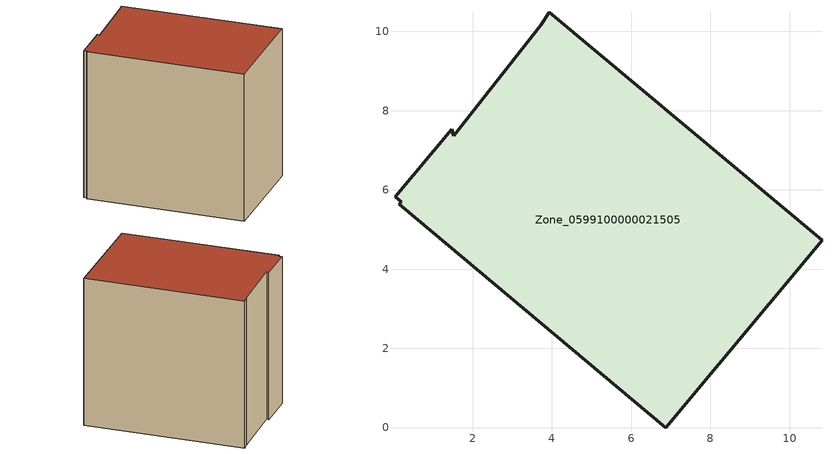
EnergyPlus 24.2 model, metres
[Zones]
Zone_0599100000021505
 floor ground (C_G): 1.52,7.37 3.72,10.16 3.94,10.48 10.82,4.73 6.87,0 0.15,5.63 0.2,5.7 0.05,5.82 1.47,7.53 z0
 wall outside (C_F): 10.82,4.73 3.94,10.48 3.72,10.16 1.52,7.37 1.47,7.53 0.05,5.82 0.2,5.7 0.15,5.63 6.87,0 10.82,4.73 z0:8.47
 roof outside (C_R): 3.72,10.16 1.52,7.37 1.47,7.53 0.05,5.82 0.2,5.7 0.15,5.63 6.87,0 10.82,4.73 3.94,10.48 z8.47
[BUILDING]
Pand.0599100000021505: North Axis=0; Terrain=City; Loads Convergence Tolerance Value=0.04; Temperature Convergence Tolerance Value=0.4; Solar Distribution=FullExterior; Maximum Number of Warmup Days=25; Minimum Number of Warmup Days=1
[Site:Location]
Rotterdam.The.Hague.AP_ZH_NLD Design_Conditions: Latitude=51.96; Longitude=4.45; Time Zone=1; Elevation=-4.5
[SITE:GROUNDTEMPERATURE:BUILDINGSURFACE]
18, 18, 18, 18, 18, 18, 18, 18, 18, 18, 18, 18
[MATERIAL] Thermal Absorptance=0.9; Solar Absorptance=0.7; Visible Absorptance=0.7
Name | Roughness | Thickness | Conductivity | Density | Specific Heat
G.TI.1946-1964 | MediumSmooth | 0.15 | 1 | 540 | 1210
F.TI.1946-1964 | Rough | 0.3 | 0.857143 | 1920 | 840
R.TI.1946-1964 | MediumRough | 0.2 | 0.277778 | 1500 | 1000
[CONSTRUCTION]
C_G: G.TI.1946-1964
C_F: F.TI.1946-1964
C_R: R.TI.1946-1964
[ZONE]
Zone_0599100000021505: Type=1; Multiplier=1; Ceiling Height=Autocalculate; Volume=Autocalculate; Floor Area=autocalculate; Part of Total Floor Area=Yes
[ZONEINFILTRATION:DESIGNFLOWRATE]
Infil_Zone_0599100000021505: Zone or ZoneList or Space or SpaceList=Zone_0599100000021505; Schedule=AlwaysOn; Design Flow Rate Calculation Method=Flow/Area; Flow Rate per Floor Area=0.003; Constant Term Coefficient=1; Temperature Term Coefficient=0; Velocity Term Coefficient=0; Velocity Squared Term Coefficient=0
[HVACTEMPLATE:ZONE:IDEALLOADSAIRSYSTEM]
Zone_0599100000021505: Maximum Heating Supply Air Temperature=50; Minimum Cooling Supply Air Temperature=13; Maximum Heating Supply Air Humidity Ratio=0.0156; Minimum Cooling Supply Air Humidity Ratio=0.0077; Heating Limit=NoLimit; Cooling Limit=NoLimit; Dehumidification Control Type=ConstantSensibleHeatRatio; Cooling Sensible Heat Ratio=0.7; Dehumidification Setpoint=60; Humidification Control Type=None; Humidification Setpoint=30; Outdoor Air Method=None; Outdoor Air Flow Rate per Person=0.00944; Outdoor Air Flow Rate per Zone Floor Area=0; Outdoor Air Flow Rate per Zone=0; Demand Controlled Ventilation Type=None; Outdoor Air Economizer Type=NoEconomizer; Heat Recovery Type=None; Sensible Heat Recovery Effectiveness=0.7; Latent Heat Recovery Effectiveness=0.65
[ZONECONTROL:THERMOSTAT]
ThermostatControl_Zone_0599100000021505: Zone or ZoneList=Zone_0599100000021505; Control Type Schedule=DualSetpointControlType; Control 1=Thermostat_Zone_0599100000021505; Temperature Difference Between Cutout And Setpoint=0
[THERMOSTATSETPOINT:DUALSETPOINT]
Thermostat_Zone_0599100000021505: Heating Setpoint Temperature Schedule=HeatingSetpoint_Zone_0599100000021505; Cooling Setpoint Temperature Schedule=CoolingSetpoint_Zone_0599100000021505
[SCHEDULE:COMPACT]
HeatingSetpoint_Zone_0599100000021505: Through: 12/31, For: AllDays, Until: 24:00, 21
CoolingSetpoint_Zone_0599100000021505: Through: 12/31, For: AllDays, Until: 24:00, 24
DualSetpointControlType: Through: 12/31, For: AllDays, Until: 24:00, 4
AlwaysOn: Through: 12/31, For: AllDays, Until: 24:00, 1
